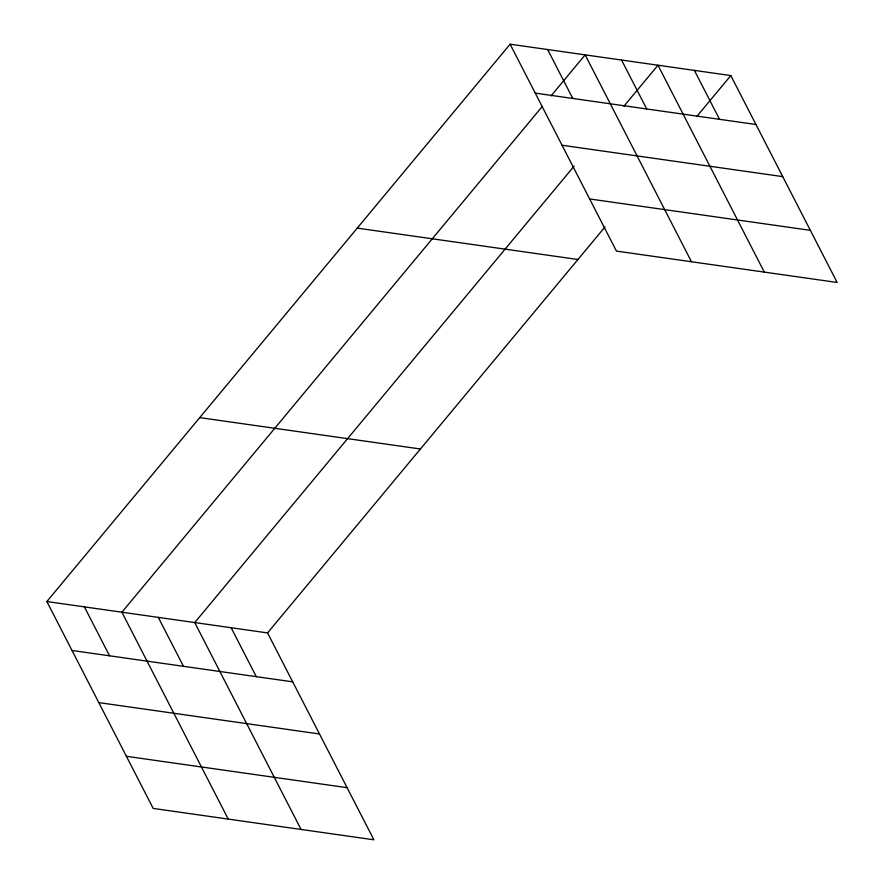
<?xml version="1.0" encoding="UTF-8"?>
<svg xmlns="http://www.w3.org/2000/svg" width="884" height="884" viewBox="0 0 884 884"><rect width="100%" height="100%" fill="white"/><g stroke="black" fill="none" stroke-linecap="round" stroke-linejoin="round"><path stroke-width="1.33" d="M46.863 601.54L267.554 632.911L373.888 839.8L153.197 808.429L46.863 601.54L510.112 44.2L730.803 75.571L837.137 282.46L616.446 251.089L510.112 44.2M542.345 106.367L121.904 612.214L228.227 819.092M551.086 95.859L585.153 54.863L691.476 261.752M574.114 166.115L194.734 622.557L301.057 829.446M623.916 106.213L657.983 65.217L764.306 272.106M267.554 632.911L605.021 226.912M696.736 116.555L730.803 75.571M535.262 93.129L755.953 124.5M562.047 145.252L782.738 176.623M589.65 198.955L810.341 230.337M357.247 228.127L577.937 259.498M199.74 417.624L420.43 448.995M72.013 650.469L292.703 681.84M98.809 702.603L319.489 733.974M126.401 756.306L347.092 787.677M694.393 70.4L719.543 119.329M621.562 60.046L646.712 108.975M547.638 49.537L572.777 98.467M231.144 627.739L256.294 676.669M158.313 617.386L183.463 666.315M84.389 606.877L109.528 655.806"/></g></svg>
